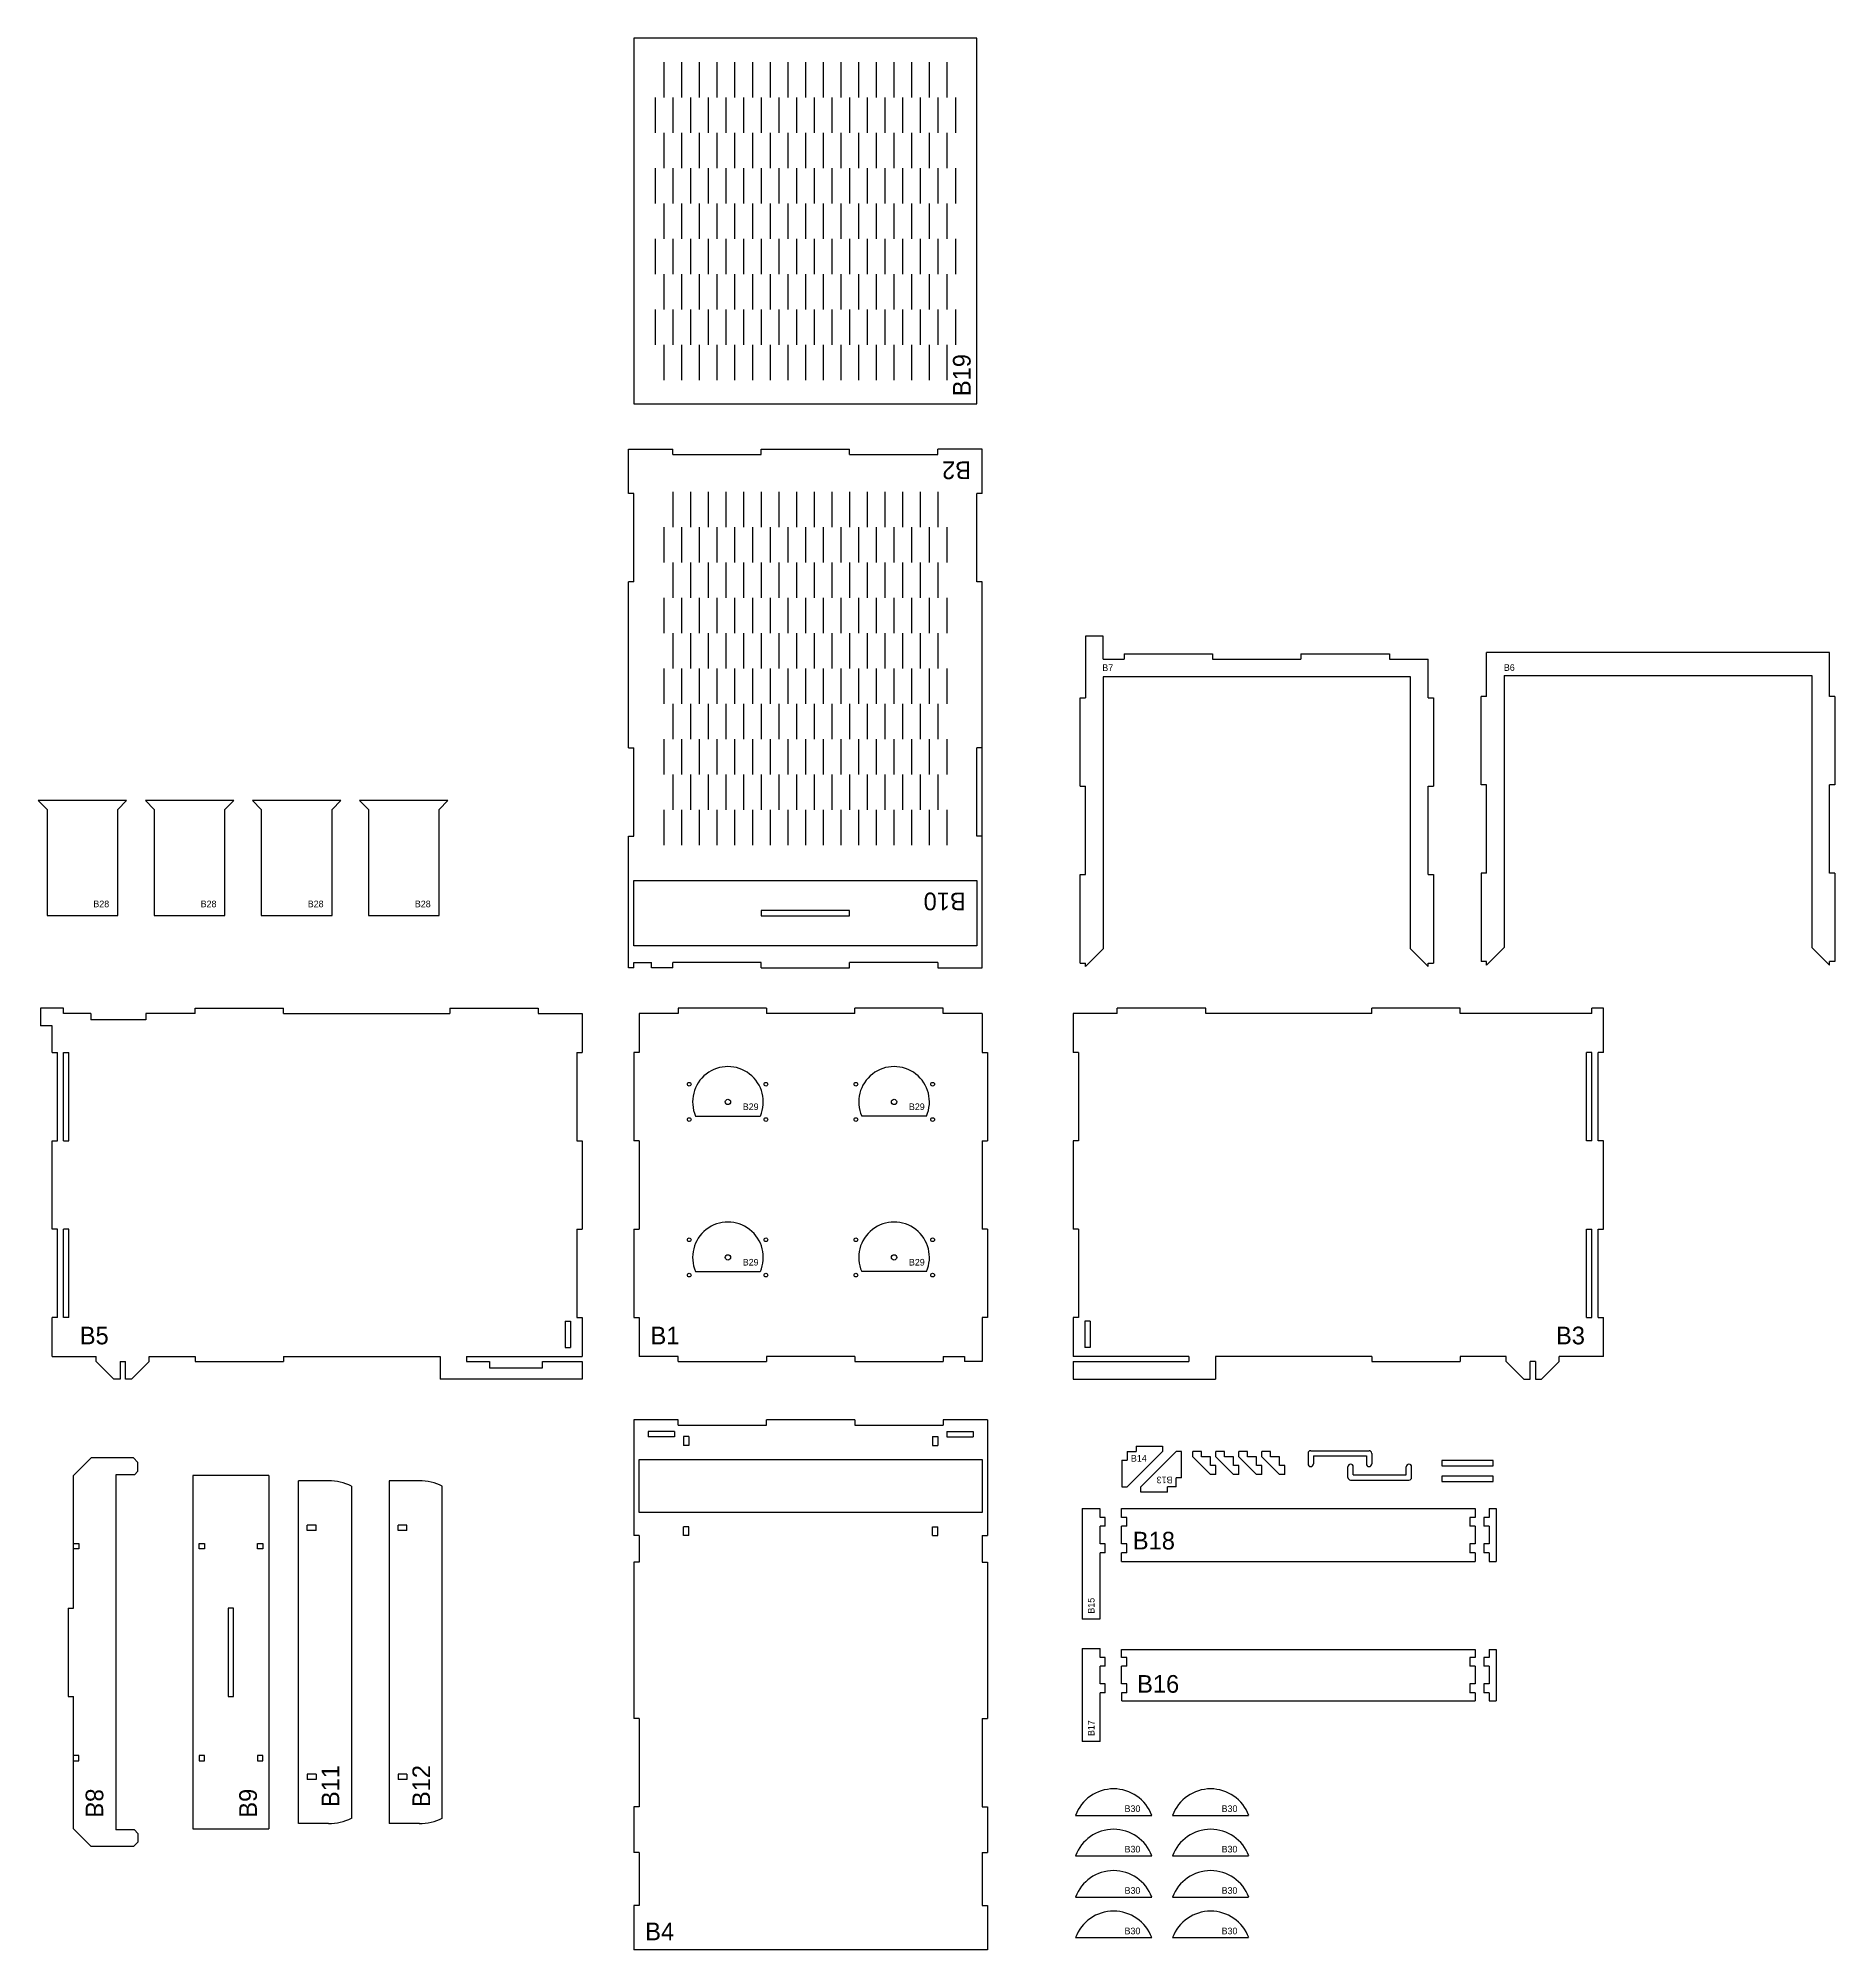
# Model space of a CAD drawing. Header units: millimetres. Extents: x -2430 to -8, y 112 to 1194.
# Drawn here: x -1025 to -8, y 112 to 1194 of the extents above; entities that cross this region are included whole.
import ezdxf

# ---------------------------------------------------------------- set-up
doc = ezdxf.new("R2010")
doc.units = ezdxf.units.MM
doc.header["$MEASUREMENT"] = 0
for name, color, linetype in [('01. Cut Layer (3mm Plexiglass)', 5, 'Continuous'), ('02. Cut Layer (1.5mm Plexiglass)', 4, 'Continuous'), ('03. Etch Layer', 1, 'Continuous')]:
    doc.layers.add(name, color=color, linetype=linetype)

msp = doc.modelspace()

# ---------------------------------------------------------------- linework, layer by layer
at = {"layer": '01. Cut Layer (3mm Plexiglass)'}
for p, q in [((-493.6, 1194.2), (-687.6, 1194.2)), ((-687.6, 1194.2), (-687.6, 987.2)), ((-493.6, 987.2), (-493.6, 1194.2)), ((-670.6, 1180.7), (-670.6, 1160.7)), ((-660.6, 1180.7), (-660.6, 1160.7)), ((-650.6, 1180.7), (-650.6, 1160.7)), ((-640.6, 1180.7), (-640.6, 1160.7)), ((-630.6, 1180.7), (-630.6, 1160.7)), ((-620.6, 1180.7), (-620.6, 1160.7)), ((-610.6, 1180.7), (-610.6, 1160.7)), ((-600.6, 1180.7), (-600.6, 1160.7)), ((-590.6, 1180.7), (-590.6, 1160.7)), ((-580.6, 1180.7), (-580.6, 1160.7)), ((-570.6, 1180.7), (-570.6, 1160.7)), ((-560.6, 1180.7), (-560.6, 1160.7)), ((-550.6, 1180.7), (-550.6, 1160.7)), ((-540.6, 1180.7), (-540.6, 1160.7)), ((-530.6, 1180.7), (-530.6, 1160.7)), ((-520.6, 1180.7), (-520.6, 1160.7)), ((-510.6, 1180.7), (-510.6, 1160.7)), ((-675.6, 1160.7), (-675.6, 1140.7)), ((-665.6, 1160.7), (-665.6, 1140.7)), ((-655.6, 1160.7), (-655.6, 1140.7)), ((-645.6, 1160.7), (-645.6, 1140.7)), ((-635.6, 1160.7), (-635.6, 1140.7)), ((-625.6, 1160.7), (-625.6, 1140.7)), ((-615.6, 1160.7), (-615.6, 1140.7)), ((-605.6, 1160.7), (-605.6, 1140.7)), ((-595.6, 1160.7), (-595.6, 1140.7)), ((-585.6, 1160.7), (-585.6, 1140.7)), ((-575.6, 1160.7), (-575.6, 1140.7)), ((-565.6, 1160.7), (-565.6, 1140.7)), ((-555.6, 1160.7), (-555.6, 1140.7)), ((-545.6, 1160.7), (-545.6, 1140.7)), ((-535.6, 1160.7), (-535.6, 1140.7)), ((-525.6, 1160.7), (-525.6, 1140.7)), ((-515.6, 1160.7), (-515.6, 1140.7)), ((-505.6, 1160.7), (-505.6, 1140.7)), ((-670.6, 1140.7), (-670.6, 1120.7)), ((-660.6, 1140.7), (-660.6, 1120.7)), ((-650.6, 1140.7), (-650.6, 1120.7)), ((-640.6, 1140.7), (-640.6, 1120.7)), ((-630.6, 1140.7), (-630.6, 1120.7)), ((-620.6, 1140.7), (-620.6, 1120.7)), ((-610.6, 1140.7), (-610.6, 1120.7)), ((-600.6, 1140.7), (-600.6, 1120.7)), ((-590.6, 1140.7), (-590.6, 1120.7)), ((-580.6, 1140.7), (-580.6, 1120.7)), ((-570.6, 1140.7), (-570.6, 1120.7)), ((-560.6, 1140.7), (-560.6, 1120.7)), ((-550.6, 1140.7), (-550.6, 1120.7)), ((-540.6, 1140.7), (-540.6, 1120.7)), ((-530.6, 1140.7), (-530.6, 1120.7)), ((-520.6, 1140.7), (-520.6, 1120.7)), ((-510.6, 1140.7), (-510.6, 1120.7)), ((-675.6, 1120.7), (-675.6, 1100.7)), ((-665.6, 1120.7), (-665.6, 1100.7)), ((-655.6, 1120.7), (-655.6, 1100.7)), ((-645.6, 1120.7), (-645.6, 1100.7)), ((-635.6, 1120.7), (-635.6, 1100.7)), ((-625.6, 1120.7), (-625.6, 1100.7)), ((-615.6, 1120.7), (-615.6, 1100.7)), ((-605.6, 1120.7), (-605.6, 1100.7)), ((-595.6, 1120.7), (-595.6, 1100.7)), ((-585.6, 1120.7), (-585.6, 1100.7)), ((-575.6, 1120.7), (-575.6, 1100.7)), ((-565.6, 1120.7), (-565.6, 1100.7)), ((-555.6, 1120.7), (-555.6, 1100.7)), ((-545.6, 1120.7), (-545.6, 1100.7)), ((-535.6, 1120.7), (-535.6, 1100.7)), ((-525.6, 1120.7), (-525.6, 1100.7)), ((-515.6, 1120.7), (-515.6, 1100.7)), ((-505.6, 1120.7), (-505.6, 1100.7)), ((-670.6, 1100.7), (-670.6, 1080.7)), ((-660.6, 1100.7), (-660.6, 1080.7)), ((-650.6, 1100.7), (-650.6, 1080.7)), ((-640.6, 1100.7), (-640.6, 1080.7)), ((-630.6, 1100.7), (-630.6, 1080.7)), ((-620.6, 1100.7), (-620.6, 1080.7)), ((-610.6, 1100.7), (-610.6, 1080.7)), ((-600.6, 1100.7), (-600.6, 1080.7)), ((-590.6, 1100.7), (-590.6, 1080.7)), ((-580.6, 1100.7), (-580.6, 1080.7)), ((-570.6, 1100.7), (-570.6, 1080.7)), ((-560.6, 1100.7), (-560.6, 1080.7)), ((-550.6, 1100.7), (-550.6, 1080.7)), ((-540.6, 1100.7), (-540.6, 1080.7)), ((-530.6, 1100.7), (-530.6, 1080.7)), ((-520.6, 1100.7), (-520.6, 1080.7)), ((-510.6, 1100.7), (-510.6, 1080.7)), ((-675.6, 1080.7), (-675.6, 1060.7)), ((-665.6, 1080.7), (-665.6, 1060.7)), ((-655.6, 1080.7), (-655.6, 1060.7)), ((-645.6, 1080.7), (-645.6, 1060.7)), ((-635.6, 1080.7), (-635.6, 1060.7)), ((-625.6, 1080.7), (-625.6, 1060.7)), ((-615.6, 1080.7), (-615.6, 1060.7)), ((-605.6, 1080.7), (-605.6, 1060.7)), ((-595.6, 1080.7), (-595.6, 1060.7)), ((-585.6, 1080.7), (-585.6, 1060.7)), ((-575.6, 1080.7), (-575.6, 1060.7)), ((-565.6, 1080.7), (-565.6, 1060.7)), ((-555.6, 1080.7), (-555.6, 1060.7)), ((-545.6, 1080.7), (-545.6, 1060.7)), ((-535.6, 1080.7), (-535.6, 1060.7)), ((-525.6, 1080.7), (-525.6, 1060.7)), ((-515.6, 1080.7), (-515.6, 1060.7)), ((-505.6, 1080.7), (-505.6, 1060.7)), ((-670.6, 1060.7), (-670.6, 1040.7)), ((-660.6, 1060.7), (-660.6, 1040.7)), ((-650.6, 1060.7), (-650.6, 1040.7)), ((-640.6, 1060.7), (-640.6, 1040.7)), ((-630.6, 1060.7), (-630.6, 1040.7)), ((-620.6, 1060.7), (-620.6, 1040.7)), ((-610.6, 1060.7), (-610.6, 1040.7)), ((-600.6, 1060.7), (-600.6, 1040.7)), ((-590.6, 1060.7), (-590.6, 1040.7)), ((-580.6, 1060.7), (-580.6, 1040.7)), ((-570.6, 1060.7), (-570.6, 1040.7)), ((-560.6, 1060.7), (-560.6, 1040.7)), ((-550.6, 1060.7), (-550.6, 1040.7)), ((-540.6, 1060.7), (-540.6, 1040.7)), ((-530.6, 1060.7), (-530.6, 1040.7)), ((-520.6, 1060.7), (-520.6, 1040.7)), ((-510.6, 1060.7), (-510.6, 1040.7)), ((-675.6, 1040.7), (-675.6, 1020.7)), ((-665.6, 1040.7), (-665.6, 1020.7)), ((-655.6, 1040.7), (-655.6, 1020.7)), ((-645.6, 1040.7), (-645.6, 1020.7)), ((-635.6, 1040.7), (-635.6, 1020.7)), ((-625.6, 1040.7), (-625.6, 1020.7)), ((-615.6, 1040.7), (-615.6, 1020.7)), ((-605.6, 1040.7), (-605.6, 1020.7)), ((-595.6, 1040.7), (-595.6, 1020.7)), ((-585.6, 1040.7), (-585.6, 1020.7)), ((-575.6, 1040.7), (-575.6, 1020.7)), ((-565.6, 1040.7), (-565.6, 1020.7)), ((-555.6, 1040.7), (-555.6, 1020.7)), ((-545.6, 1040.7), (-545.6, 1020.7)), ((-535.6, 1040.7), (-535.6, 1020.7)), ((-525.6, 1040.7), (-525.6, 1020.7)), ((-515.6, 1040.7), (-515.6, 1020.7)), ((-505.6, 1040.7), (-505.6, 1020.7)), ((-670.6, 1020.7), (-670.6, 1000.7)), ((-660.6, 1020.7), (-660.6, 1000.7)), ((-650.6, 1020.7), (-650.6, 1000.7)), ((-640.6, 1020.7), (-640.6, 1000.7)), ((-630.6, 1020.7), (-630.6, 1000.7)), ((-620.6, 1020.7), (-620.6, 1000.7)), ((-610.6, 1020.7), (-610.6, 1000.7)), ((-600.6, 1020.7), (-600.6, 1000.7)), ((-590.6, 1020.7), (-590.6, 1000.7)), ((-580.6, 1020.7), (-580.6, 1000.7)), ((-570.6, 1020.7), (-570.6, 1000.7)), ((-560.6, 1020.7), (-560.6, 1000.7)), ((-550.6, 1020.7), (-550.6, 1000.7)), ((-540.6, 1020.7), (-540.6, 1000.7)), ((-530.6, 1020.7), (-530.6, 1000.7)), ((-520.6, 1020.7), (-520.6, 1000.7)), ((-510.6, 1020.7), (-510.6, 1000.7)), ((-687.6, 987.2), (-493.6, 987.2)), ((-690.6, 936.5), (-690.6, 961.5)), ((-690.6, 961.5), (-665.6, 961.5)), ((-665.6, 958.5), (-665.6, 961.5)), ((-665.6, 958.5), (-615.6, 958.5)), ((-615.6, 958.5), (-615.6, 961.5)), ((-615.6, 961.5), (-565.6, 961.5)), ((-565.6, 958.5), (-565.6, 961.5)), ((-565.6, 958.5), (-515.6, 958.5)), ((-515.6, 958.5), (-515.6, 961.5)), ((-490.6, 961.5), (-515.6, 961.5)), ((-490.6, 936.5), (-490.6, 961.5)), ((-687.6, 936.5), (-690.6, 936.5)), ((-687.6, 886.5), (-687.6, 936.5)), ((-665.6, 937.5), (-665.6, 917.5)), ((-655.6, 937.5), (-655.6, 917.5)), ((-645.6, 937.5), (-645.6, 917.5)), ((-635.6, 937.5), (-635.6, 917.5)), ((-625.6, 937.5), (-625.6, 917.5)), ((-615.6, 937.5), (-615.6, 917.5)), ((-605.6, 937.5), (-605.6, 917.5)), ((-595.6, 937.5), (-595.6, 917.5)), ((-585.6, 937.5), (-585.6, 917.5)), ((-575.6, 937.5), (-575.6, 917.5)), ((-565.6, 937.5), (-565.6, 917.5)), ((-555.6, 937.5), (-555.6, 917.5)), ((-545.6, 937.5), (-545.6, 917.5)), ((-535.6, 937.5), (-535.6, 917.5)), ((-525.6, 937.5), (-525.6, 917.5)), ((-515.6, 937.5), (-515.6, 917.5)), ((-493.6, 886.5), (-493.6, 936.5)), ((-490.6, 936.5), (-493.6, 936.5)), ((-670.6, 917.5), (-670.6, 897.5)), ((-660.6, 917.5), (-660.6, 897.5)), ((-650.6, 917.5), (-650.6, 897.5)), ((-640.6, 917.5), (-640.6, 897.5)), ((-630.6, 917.5), (-630.6, 897.5)), ((-620.6, 917.5), (-620.6, 897.5)), ((-610.6, 917.5), (-610.6, 897.5)), ((-600.6, 917.5), (-600.6, 897.5)), ((-590.6, 917.5), (-590.6, 897.5)), ((-580.6, 917.5), (-580.6, 897.5)), ((-570.6, 917.5), (-570.6, 897.5)), ((-560.6, 917.5), (-560.6, 897.5)), ((-550.6, 917.5), (-550.6, 897.5)), ((-540.6, 917.5), (-540.6, 897.5)), ((-530.6, 917.5), (-530.6, 897.5)), ((-520.6, 917.5), (-520.6, 897.5)), ((-510.6, 917.5), (-510.6, 897.5)), ((-665.6, 897.5), (-665.6, 877.5)), ((-655.6, 897.5), (-655.6, 877.5)), ((-645.6, 897.5), (-645.6, 877.5)), ((-635.6, 897.5), (-635.6, 877.5)), ((-625.6, 897.5), (-625.6, 877.5)), ((-615.6, 897.5), (-615.6, 877.5)), ((-605.6, 897.5), (-605.6, 877.5)), ((-595.6, 897.5), (-595.6, 877.5)), ((-585.6, 897.5), (-585.6, 877.5)), ((-575.6, 897.5), (-575.6, 877.5)), ((-565.6, 897.5), (-565.6, 877.5)), ((-555.6, 897.5), (-555.6, 877.5)), ((-545.6, 897.5), (-545.6, 877.5)), ((-535.6, 897.5), (-535.6, 877.5)), ((-525.6, 897.5), (-525.6, 877.5)), ((-515.6, 897.5), (-515.6, 877.5)), ((-687.6, 886.5), (-690.6, 886.5)), ((-690.6, 792.5), (-690.6, 886.5)), ((-670.6, 877.5), (-670.6, 857.5)), ((-660.6, 877.5), (-660.6, 857.5)), ((-650.6, 877.5), (-650.6, 857.5)), ((-640.6, 877.5), (-640.6, 857.5)), ((-630.6, 877.5), (-630.6, 857.5)), ((-620.6, 877.5), (-620.6, 857.5)), ((-610.6, 877.5), (-610.6, 857.5)), ((-600.6, 877.5), (-600.6, 857.5)), ((-590.6, 877.5), (-590.6, 857.5)), ((-580.6, 877.5), (-580.6, 857.5)), ((-570.6, 877.5), (-570.6, 857.5)), ((-560.6, 877.5), (-560.6, 857.5)), ((-550.6, 877.5), (-550.6, 857.5)), ((-540.6, 877.5), (-540.6, 857.5)), ((-530.6, 877.5), (-530.6, 857.5)), ((-520.6, 877.5), (-520.6, 857.5)), ((-510.6, 877.5), (-510.6, 857.5)), ((-490.6, 886.5), (-493.6, 886.5)), ((-490.6, 668), (-490.6, 886.5)), ((-665.6, 857.5), (-665.6, 837.5)), ((-655.6, 857.5), (-655.6, 837.5)), ((-645.6, 857.5), (-645.6, 837.5)), ((-635.6, 857.5), (-635.6, 837.5)), ((-625.6, 857.5), (-625.6, 837.5)), ((-615.6, 857.5), (-615.6, 837.5)), ((-605.6, 857.5), (-605.6, 837.5)), ((-595.6, 857.5), (-595.6, 837.5)), ((-585.6, 857.5), (-585.6, 837.5)), ((-575.6, 857.5), (-575.6, 837.5)), ((-565.6, 857.5), (-565.6, 837.5)), ((-555.6, 857.5), (-555.6, 837.5)), ((-545.6, 857.5), (-545.6, 837.5)), ((-535.6, 857.5), (-535.6, 837.5)), ((-525.6, 857.5), (-525.6, 837.5)), ((-515.6, 857.5), (-515.6, 837.5)), ((-422.2, 855.8), (-432.2, 855.8)), ((-432.2, 855.8), (-432.2, 820.8)), ((-422.2, 842.8), (-422.2, 855.8)), ((-410.2, 845.8), (-360.2, 845.8)), ((-410.2, 845.8), (-410.2, 842.8)), ((-360.2, 845.8), (-360.2, 842.8)), ((-310.2, 845.8), (-310.2, 842.8)), ((-310.2, 845.8), (-260.2, 845.8)), ((-260.2, 845.8), (-260.2, 842.8)), ((-11.2, 846.5), (-205.2, 846.5)), ((-205.2, 821.5), (-205.2, 846.5)), ((-11.2, 821.5), (-11.2, 846.5)), ((-670.6, 837.5), (-670.6, 817.5)), ((-660.6, 837.5), (-660.6, 817.5)), ((-650.6, 837.5), (-650.6, 817.5)), ((-640.6, 837.5), (-640.6, 817.5)), ((-630.6, 837.5), (-630.6, 817.5)), ((-620.6, 837.5), (-620.6, 817.5)), ((-610.6, 837.5), (-610.6, 817.5)), ((-600.6, 837.5), (-600.6, 817.5)), ((-590.6, 837.5), (-590.6, 817.5)), ((-580.6, 837.5), (-580.6, 817.5)), ((-570.6, 837.5), (-570.6, 817.5)), ((-560.6, 837.5), (-560.6, 817.5)), ((-550.6, 837.5), (-550.6, 817.5)), ((-540.6, 837.5), (-540.6, 817.5)), ((-530.6, 837.5), (-530.6, 817.5)), ((-520.6, 837.5), (-520.6, 817.5)), ((-510.6, 837.5), (-510.6, 817.5)), ((-422.2, 842.8), (-410.2, 842.8)), ((-360.2, 842.8), (-310.2, 842.8)), ((-260.2, 842.8), (-238.2, 842.8)), ((-238.2, 820.8), (-238.2, 842.8)), ((-195.2, 833.5), (-21.2, 833.5)), ((-195.2, 833.5), (-195.2, 679.5)), ((-21.2, 833.5), (-21.2, 679.5)), ((-248.2, 832.8), (-422.2, 832.8)), ((-422.2, 832.8), (-422.2, 678.8)), ((-248.2, 678.8), (-248.2, 832.8)), ((-665.6, 817.5), (-665.6, 797.5)), ((-655.6, 817.5), (-655.6, 797.5)), ((-645.6, 817.5), (-645.6, 797.5)), ((-635.6, 817.5), (-635.6, 797.5)), ((-625.6, 817.5), (-625.6, 797.5)), ((-615.6, 817.5), (-615.6, 797.5)), ((-605.6, 817.5), (-605.6, 797.5)), ((-595.6, 817.5), (-595.6, 797.5)), ((-585.6, 817.5), (-585.6, 797.5)), ((-575.6, 817.5), (-575.6, 797.5)), ((-565.6, 817.5), (-565.6, 797.5)), ((-555.6, 817.5), (-555.6, 797.5)), ((-545.6, 817.5), (-545.6, 797.5)), ((-535.6, 817.5), (-535.6, 797.5)), ((-525.6, 817.5), (-525.6, 797.5)), ((-515.6, 817.5), (-515.6, 797.5)), ((-435.2, 770.8), (-435.2, 820.8)), ((-435.2, 820.8), (-432.2, 820.8)), ((-238.2, 820.8), (-235.2, 820.8)), ((-235.2, 820.8), (-235.2, 770.8)), ((-205.2, 821.5), (-208.2, 821.5)), ((-208.2, 771.5), (-208.2, 821.5)), ((-8.2, 821.5), (-11.2, 821.5)), ((-8.2, 821.5), (-8.2, 771.5)), ((-690.6, 792.5), (-687.6, 792.5)), ((-687.6, 742.5), (-687.6, 792.5)), ((-670.6, 797.5), (-670.6, 777.5)), ((-660.6, 797.5), (-660.6, 777.5)), ((-650.6, 797.5), (-650.6, 777.5)), ((-640.6, 797.5), (-640.6, 777.5)), ((-630.6, 797.5), (-630.6, 777.5)), ((-620.6, 797.5), (-620.6, 777.5)), ((-610.6, 797.5), (-610.6, 777.5)), ((-600.6, 797.5), (-600.6, 777.5)), ((-590.6, 797.5), (-590.6, 777.5)), ((-580.6, 797.5), (-580.6, 777.5)), ((-570.6, 797.5), (-570.6, 777.5)), ((-560.6, 797.5), (-560.6, 777.5)), ((-550.6, 797.5), (-550.6, 777.5)), ((-540.6, 797.5), (-540.6, 777.5)), ((-530.6, 797.5), (-530.6, 777.5)), ((-520.6, 797.5), (-520.6, 777.5)), ((-510.6, 797.5), (-510.6, 777.5)), ((-493.6, 742.5), (-493.6, 792.5)), ((-490.6, 792.5), (-493.6, 792.5)), ((-665.6, 777.5), (-665.6, 757.5)), ((-655.6, 777.5), (-655.6, 757.5)), ((-645.6, 777.5), (-645.6, 757.5)), ((-635.6, 777.5), (-635.6, 757.5)), ((-625.6, 777.5), (-625.6, 757.5)), ((-615.6, 777.5), (-615.6, 757.5)), ((-605.6, 777.5), (-605.6, 757.5)), ((-595.6, 777.5), (-595.6, 757.5)), ((-585.6, 777.5), (-585.6, 757.5)), ((-575.6, 777.5), (-575.6, 757.5)), ((-565.6, 777.5), (-565.6, 757.5)), ((-555.6, 777.5), (-555.6, 757.5)), ((-545.6, 777.5), (-545.6, 757.5)), ((-535.6, 777.5), (-535.6, 757.5)), ((-525.6, 777.5), (-525.6, 757.5)), ((-515.6, 777.5), (-515.6, 757.5)), ((-435.2, 770.8), (-432.2, 770.8)), ((-432.2, 720.8), (-432.2, 770.8)), ((-238.2, 720.8), (-238.2, 770.8)), ((-238.2, 770.8), (-235.2, 770.8)), ((-205.2, 771.5), (-208.2, 771.5)), ((-205.2, 721.5), (-205.2, 771.5)), ((-11.2, 721.5), (-11.2, 771.5)), ((-8.2, 771.5), (-11.2, 771.5)), ((-670.6, 757.5), (-670.6, 737.5)), ((-660.6, 757.5), (-660.6, 737.5)), ((-650.6, 757.5), (-650.6, 737.5)), ((-640.6, 757.5), (-640.6, 737.5)), ((-630.6, 757.5), (-630.6, 737.5)), ((-620.6, 757.5), (-620.6, 737.5)), ((-610.6, 757.5), (-610.6, 737.5)), ((-600.6, 757.5), (-600.6, 737.5)), ((-590.6, 757.5), (-590.6, 737.5)), ((-580.6, 757.5), (-580.6, 737.5)), ((-570.6, 757.5), (-570.6, 737.5)), ((-560.6, 757.5), (-560.6, 737.5)), ((-550.6, 757.5), (-550.6, 737.5)), ((-540.6, 757.5), (-540.6, 737.5)), ((-530.6, 757.5), (-530.6, 737.5)), ((-520.6, 757.5), (-520.6, 737.5)), ((-510.6, 757.5), (-510.6, 737.5)), ((-690.6, 742.5), (-687.6, 742.5)), ((-690.6, 668), (-690.6, 742.5)), ((-490.6, 742.5), (-493.6, 742.5)), ((-435.2, 720.8), (-432.2, 720.8)), ((-435.2, 670.7), (-435.2, 720.8)), ((-238.2, 720.8), (-235.2, 720.8)), ((-235.2, 720.8), (-235.2, 670.7)), ((-208.2, 721.5), (-208.2, 671.5)), ((-205.2, 721.5), (-208.2, 721.5)), ((-8.2, 721.5), (-11.2, 721.5)), ((-8.2, 721.5), (-8.2, 671.5)), ((-565.6, 700.5), (-615.6, 700.5)), ((-615.6, 700.5), (-615.6, 697.5)), ((-615.6, 697.5), (-565.6, 697.5)), ((-565.6, 697.5), (-565.6, 700.5)), ((-687.6, 671), (-677.6, 671)), ((-687.6, 668), (-687.6, 671)), ((-677.6, 668), (-677.6, 671)), ((-665.6, 668), (-665.6, 671)), ((-615.6, 671), (-665.6, 671)), ((-615.6, 668), (-615.6, 671)), ((-565.6, 668), (-565.6, 671)), ((-515.6, 671), (-565.6, 671)), ((-515.6, 671), (-515.6, 668)), ((-422.2, 678.8), (-432.2, 668.8)), ((-238.2, 668.8), (-248.2, 678.8)), ((-205.2, 671.5), (-208.2, 671.5)), ((-205.2, 669.5), (-195.2, 679.5)), ((-205.2, 669.5), (-205.2, 671.5)), ((-21.2, 679.5), (-11.2, 669.5)), ((-11.2, 669.5), (-11.2, 671.5)), ((-8.2, 671.5), (-11.2, 671.5)), ((-687.6, 668), (-690.6, 668)), ((-665.6, 668), (-677.6, 668)), ((-615.6, 668), (-565.6, 668)), ((-515.6, 668), (-490.6, 668)), ((-435.2, 670.7), (-432.2, 670.7)), ((-432.2, 668.8), (-432.2, 670.7)), ((-238.2, 668.8), (-238.2, 670.7)), ((-238.2, 670.7), (-235.2, 670.7)), ((-1010.3, 645.1), (-1023.3, 645.1)), ((-1023.3, 645.1), (-1023.3, 635.1)), ((-1010.3, 642.1), (-1010.3, 645.1)), ((-994.8, 642.1), (-1010.3, 642.1)), ((-994.8, 642.1), (-994.8, 638.6)), ((-963.8, 638.6), (-994.8, 638.6)), ((-935.8, 642.1), (-963.8, 642.1)), ((-963.8, 642.1), (-963.8, 638.6)), ((-935.8, 645.1), (-885.8, 645.1)), ((-935.8, 642.1), (-935.8, 645.1)), ((-885.8, 642.1), (-885.8, 645.1)), ((-885.8, 642.1), (-791.8, 642.1)), ((-791.8, 645.1), (-741.8, 645.1)), ((-791.8, 645.1), (-791.8, 642.1)), ((-741.8, 645.1), (-741.8, 642.1)), ((-741.8, 642.1), (-716.8, 642.1)), ((-716.8, 642.1), (-716.8, 620.1)), ((-662.6, 642.1), (-684.6, 642.1)), ((-684.6, 642.1), (-684.6, 620.1)), ((-662.6, 645.1), (-662.6, 642.1)), ((-612.6, 645.1), (-662.6, 645.1)), ((-612.6, 645.1), (-612.6, 642.1)), ((-562.6, 642.1), (-612.6, 642.1)), ((-562.6, 642.1), (-562.6, 645.1)), ((-512.6, 645.1), (-562.6, 645.1)), ((-512.6, 642.1), (-512.6, 645.1)), ((-490.6, 642.1), (-512.6, 642.1)), ((-490.6, 642.1), (-490.6, 620.1)), ((-414.1, 642.1), (-439.1, 642.1)), ((-439.1, 642.1), (-439.1, 620.1)), ((-364.1, 645.1), (-414.1, 645.1)), ((-414.1, 642.1), (-414.1, 645.1)), ((-364.1, 642.1), (-364.1, 645.1)), ((-270.1, 642.1), (-364.1, 642.1)), ((-220.1, 645.1), (-270.1, 645.1)), ((-270.1, 642.1), (-270.1, 645.1)), ((-220.1, 642.1), (-220.1, 645.1)), ((-145.6, 642.1), (-220.1, 642.1)), ((-145.6, 642.1), (-145.6, 645.1)), ((-139.1, 645.1), (-145.6, 645.1)), ((-139.1, 620.1), (-139.1, 645.1)), ((-1016.8, 635.1), (-1023.3, 635.1)), ((-1016.8, 620.1), (-1016.8, 635.1)), ((-1016.8, 620.1), (-1013.8, 620.1)), ((-1013.8, 570.1), (-1013.8, 620.1)), ((-1010.3, 620.1), (-1007.3, 620.1)), ((-1010.3, 570.1), (-1010.3, 620.1)), ((-1007.3, 570.1), (-1007.3, 620.1)), ((-719.8, 620.1), (-719.8, 570.1)), ((-719.8, 620.1), (-716.8, 620.1)), ((-687.6, 620.1), (-687.6, 570.1)), ((-684.6, 620.1), (-687.6, 620.1)), ((-490.6, 620.1), (-487.6, 620.1)), ((-487.6, 620.1), (-487.6, 570.1)), ((-436.1, 620.1), (-439.1, 620.1)), ((-436.1, 620.1), (-436.1, 570.1)), ((-148.6, 570.1), (-148.6, 620.1)), ((-145.6, 620.1), (-148.6, 620.1)), ((-145.6, 570.1), (-145.6, 620.1)), ((-142.1, 570.1), (-142.1, 620.1)), ((-139.1, 620.1), (-142.1, 620.1)), ((-652.8, 584.1), (-616.1, 584.1)), ((-522.1, 584.1), (-558.8, 584.1)), ((-1016.8, 570.1), (-1013.8, 570.1)), ((-1016.8, 520.1), (-1016.8, 570.1)), ((-1010.3, 570.1), (-1007.3, 570.1)), ((-719.8, 570.1), (-716.8, 570.1)), ((-716.8, 570.1), (-716.8, 520.1)), ((-684.6, 570.1), (-687.6, 570.1)), ((-684.6, 570.1), (-684.6, 520.1)), ((-490.6, 570.1), (-490.6, 520.1)), ((-490.6, 570.1), (-487.6, 570.1)), ((-439.1, 570.1), (-439.1, 520.1)), ((-436.1, 570.1), (-439.1, 570.1)), ((-145.6, 570.1), (-148.6, 570.1)), ((-139.1, 570.1), (-142.1, 570.1)), ((-139.1, 520.1), (-139.1, 570.1)), ((-1013.8, 520.1), (-1016.8, 520.1)), ((-1013.8, 470.1), (-1013.8, 520.1)), ((-1007.3, 520.1), (-1010.3, 520.1)), ((-1010.3, 470.1), (-1010.3, 520.1)), ((-1007.3, 470.1), (-1007.3, 520.1)), ((-719.8, 520.1), (-719.8, 470.1)), ((-719.8, 520.1), (-716.8, 520.1)), ((-687.6, 520.1), (-687.6, 470.1)), ((-687.6, 520.1), (-684.6, 520.1)), ((-487.6, 520.1), (-490.6, 520.1)), ((-487.6, 520.1), (-487.6, 470.1)), ((-436.1, 520.1), (-439.1, 520.1)), ((-436.1, 520.1), (-436.1, 470.1)), ((-148.6, 470.1), (-148.6, 520.1)), ((-148.6, 520.1), (-145.6, 520.1)), ((-145.6, 470.1), (-145.6, 520.1)), ((-142.1, 470.1), (-142.1, 520.1)), ((-142.1, 520.1), (-139.1, 520.1)), ((-652.8, 496.1), (-616.1, 496.1)), ((-522.1, 496.1), (-558.8, 496.1)), ((-1013.8, 470.1), (-1016.8, 470.1)), ((-1016.8, 448.1), (-1016.8, 470.1)), ((-1007.3, 470.1), (-1010.3, 470.1)), ((-726.5, 468.1), (-726.5, 453.1)), ((-726.5, 468.1), (-723.5, 468.1)), ((-723.5, 468.1), (-723.5, 453.1)), ((-719.8, 470.1), (-716.8, 470.1)), ((-716.8, 470.1), (-716.8, 448.1)), ((-687.6, 470.1), (-684.6, 470.1)), ((-684.6, 470.1), (-684.6, 448.1)), ((-487.6, 470.1), (-490.6, 470.1)), ((-490.6, 470.1), (-490.6, 445.1)), ((-436.1, 470.1), (-439.1, 470.1)), ((-439.1, 470.1), (-439.1, 448.1)), ((-429.4, 468.1), (-432.4, 468.1)), ((-432.4, 468.1), (-432.4, 453.1)), ((-429.4, 468.1), (-429.4, 453.1)), ((-148.6, 470.1), (-145.6, 470.1)), ((-142.1, 470.1), (-139.1, 470.1)), ((-139.1, 448.1), (-139.1, 470.1)), ((-1016.8, 448.1), (-991.8, 448.1)), ((-991.8, 445.1), (-991.8, 448.1)), ((-981.8, 435.1), (-991.8, 445.1)), ((-978.3, 445.1), (-978.3, 435.1)), ((-978.3, 445.1), (-975.3, 445.1)), ((-975.3, 435.1), (-975.3, 445.1)), ((-961.8, 445.1), (-971.8, 435.1)), ((-961.8, 448.1), (-935.8, 448.1)), ((-961.8, 445.1), (-961.8, 448.1)), ((-935.8, 448.1), (-935.8, 445.1)), ((-935.8, 445.1), (-885.8, 445.1)), ((-885.8, 448.1), (-797.3, 448.1)), ((-885.8, 448.1), (-885.8, 445.1)), ((-797.3, 448.1), (-797.3, 435.1)), ((-782.3, 448.1), (-782.3, 445.1)), ((-782.3, 448.1), (-716.8, 448.1)), ((-782.3, 445.1), (-769.3, 445.1)), ((-769.3, 445.1), (-769.3, 441.6)), ((-739.3, 445.1), (-716.8, 445.1)), ((-739.3, 441.6), (-739.3, 445.1)), ((-726.5, 453.1), (-723.5, 453.1)), ((-716.8, 445.1), (-716.8, 435.1)), ((-662.6, 448.1), (-684.6, 448.1)), ((-662.6, 445.1), (-662.6, 448.1)), ((-662.6, 445.1), (-612.6, 445.1)), ((-562.6, 448.1), (-612.6, 448.1)), ((-612.6, 448.1), (-612.6, 445.1)), ((-562.6, 448.1), (-562.6, 445.1)), ((-562.6, 445.1), (-512.6, 445.1)), ((-512.6, 448.1), (-512.6, 445.1)), ((-512.6, 448.1), (-500.6, 448.1)), ((-500.6, 448.1), (-500.6, 445.1)), ((-490.6, 445.1), (-500.6, 445.1)), ((-373.6, 448.1), (-439.1, 448.1)), ((-439.1, 445.1), (-373.6, 445.1)), ((-439.1, 445.1), (-439.1, 435.1)), ((-429.4, 453.1), (-432.4, 453.1)), ((-373.6, 448.1), (-373.6, 445.1)), ((-270.1, 448.1), (-358.6, 448.1)), ((-358.6, 448.1), (-358.6, 435.1)), ((-270.1, 448.1), (-270.1, 445.1)), ((-270.1, 445.1), (-220.1, 445.1)), ((-220.1, 448.1), (-220.1, 445.1)), ((-194.1, 448.1), (-220.1, 448.1)), ((-194.1, 445.1), (-194.1, 448.1)), ((-194.1, 445.1), (-184.1, 435.1)), ((-180.6, 435.1), (-180.6, 445.1)), ((-177.6, 445.1), (-180.6, 445.1)), ((-177.6, 445.1), (-177.6, 435.1)), ((-174.1, 435.1), (-164.1, 445.1)), ((-164.1, 445.1), (-164.1, 448.1)), ((-139.1, 448.1), (-164.1, 448.1)), ((-978.3, 435.1), (-981.8, 435.1)), ((-971.8, 435.1), (-975.3, 435.1)), ((-716.8, 435.1), (-797.3, 435.1)), ((-769.3, 441.6), (-739.3, 441.6)), ((-439.1, 435.1), (-358.6, 435.1)), ((-184.1, 435.1), (-180.6, 435.1)), ((-177.6, 435.1), (-174.1, 435.1)), ((-687.6, 412.2), (-687.6, 346.7)), ((-662.6, 412.2), (-687.6, 412.2)), ((-662.6, 409.2), (-662.6, 412.2)), ((-612.6, 409.2), (-612.6, 412.2)), ((-562.6, 412.2), (-612.6, 412.2)), ((-562.6, 412.2), (-562.6, 409.2)), ((-512.6, 412.2), (-512.6, 409.2)), ((-487.6, 412.2), (-512.6, 412.2)), ((-487.6, 412.2), (-487.6, 346.7)), ((-664.6, 405.5), (-679.6, 405.5)), ((-679.6, 405.5), (-679.6, 402.5)), ((-664.6, 402.5), (-679.6, 402.5)), ((-664.6, 405.5), (-664.6, 402.5)), ((-662.6, 409.2), (-612.6, 409.2)), ((-656.6, 402.7), (-659.6, 402.7)), ((-659.6, 402.7), (-659.6, 397.7)), ((-656.6, 402.7), (-656.6, 397.7)), ((-562.6, 409.2), (-512.6, 409.2)), ((-518.6, 402.7), (-515.6, 402.7)), ((-518.6, 402.7), (-518.6, 397.7)), ((-515.6, 402.7), (-515.6, 397.7)), ((-510.6, 405.5), (-510.6, 402.5)), ((-510.6, 405.5), (-495.6, 405.5)), ((-510.6, 402.5), (-495.6, 402.5)), ((-495.6, 405.5), (-495.6, 402.5)), ((-1004.7, 380.6), (-994.7, 390.6)), ((-970.7, 390.6), (-994.7, 390.6)), ((-968.2, 388.1), (-970.7, 390.6)), ((-684.6, 389.7), (-490.6, 389.7)), ((-684.6, 359.7), (-684.6, 389.7)), ((-656.6, 397.7), (-659.6, 397.7)), ((-518.6, 397.7), (-515.6, 397.7)), ((-490.6, 389.7), (-490.6, 359.7)), ((-388.5, 394.3), (-408.5, 374.3)), ((-408.5, 394.3), (-408.5, 389.3)), ((-408.5, 394.3), (-403.5, 394.3)), ((-403.5, 397.3), (-388.5, 397.3)), ((-403.5, 397.3), (-403.5, 394.3)), ((-400.8, 374.3), (-380.8, 394.3)), ((-388.5, 397.3), (-388.5, 394.3)), ((-377.8, 394.3), (-380.8, 394.3)), ((-377.8, 379.3), (-377.8, 394.3)), ((-366.4, 394.3), (-371.4, 394.3)), ((-371.4, 391.3), (-371.4, 394.3)), ((-361.4, 381.3), (-371.4, 391.3)), ((-366.4, 391.3), (-366.4, 394.3)), ((-361.4, 391.3), (-366.4, 391.3)), ((-361.4, 386.3), (-361.4, 391.3)), ((-353.4, 394.3), (-358.4, 394.3)), ((-358.4, 391.3), (-358.4, 394.3)), ((-348.4, 381.3), (-358.4, 391.3)), ((-353.4, 391.3), (-353.4, 394.3)), ((-348.4, 391.3), (-353.4, 391.3)), ((-348.4, 386.3), (-348.4, 391.3)), ((-340.4, 394.3), (-345.4, 394.3)), ((-345.4, 391.3), (-345.4, 394.3)), ((-335.4, 381.3), (-345.4, 391.3)), ((-340.4, 391.3), (-340.4, 394.3)), ((-335.4, 391.3), (-340.4, 391.3)), ((-335.4, 386.3), (-335.4, 391.3)), ((-327.4, 394.3), (-332.4, 394.3)), ((-332.4, 391.3), (-332.4, 394.3)), ((-322.4, 381.3), (-332.4, 391.3)), ((-327.4, 391.3), (-327.4, 394.3)), ((-322.4, 391.3), (-327.4, 391.3)), ((-322.4, 386.3), (-322.4, 391.3)), ((-306.2, 393.2), (-306.2, 387.2)), ((-304.7, 394.7), (-271.7, 394.7)), ((-303.2, 391.7), (-273.2, 391.7)), ((-303.2, 391.7), (-303.2, 387.2)), ((-273.2, 391.7), (-273.2, 387.2)), ((-270.2, 393.2), (-270.2, 387.2)), ((-1004.7, 305.6), (-1004.7, 380.6)), ((-970.2, 381.1), (-980.7, 381.1)), ((-980.7, 381.1), (-980.7, 180.1)), ((-970.2, 381.1), (-968.2, 383.1)), ((-968.2, 383.1), (-968.2, 388.1)), ((-894.1, 380.6), (-937.1, 380.6)), ((-937.1, 380.6), (-937.1, 180.6)), ((-894.1, 380.6), (-894.1, 180.6)), ((-411.5, 389.3), (-408.5, 389.3)), ((-411.5, 389.3), (-411.5, 374.3)), ((-380.8, 374.3), (-380.8, 379.3)), ((-377.8, 379.3), (-380.8, 379.3)), ((-358.4, 386.3), (-361.4, 386.3)), ((-358.4, 381.3), (-361.4, 381.3)), ((-358.4, 381.3), (-358.4, 386.3)), ((-345.4, 386.3), (-348.4, 386.3)), ((-345.4, 381.3), (-348.4, 381.3)), ((-345.4, 381.3), (-345.4, 386.3)), ((-332.4, 386.3), (-335.4, 386.3)), ((-332.4, 381.3), (-335.4, 381.3)), ((-332.4, 381.3), (-332.4, 386.3)), ((-319.4, 386.3), (-322.4, 386.3)), ((-319.4, 381.3), (-322.4, 381.3)), ((-319.4, 381.3), (-319.4, 386.3)), ((-304.7, 385.7), (-304.7, 385.7)), ((-283.6, 379.6), (-283.6, 385.6)), ((-282.1, 387.1), (-282.1, 387.1)), ((-280.6, 381.1), (-280.6, 385.6)), ((-280.6, 381.1), (-250.6, 381.1)), ((-271.7, 385.7), (-271.7, 385.7)), ((-250.6, 381.1), (-250.6, 385.6)), ((-249.1, 387.1), (-249.1, 387.1)), ((-247.6, 379.6), (-247.6, 385.6)), ((-230.5, 389.1), (-230.5, 386.1)), ((-201.5, 389.1), (-230.5, 389.1)), ((-230.5, 386.1), (-201.5, 386.1)), ((-230.5, 380.3), (-230.5, 377.3)), ((-201.5, 380.3), (-230.5, 380.3)), ((-201.5, 386.1), (-201.5, 389.1)), ((-201.5, 377.3), (-201.5, 380.3)), ((-877.4, 183.6), (-877.4, 377.6)), ((-860.4, 377.6), (-877.4, 377.6)), ((-847.4, 374.6), (-847.4, 186.6)), ((-826, 377.6), (-826, 183.6)), ((-809, 377.6), (-826, 377.6)), ((-796, 186.6), (-796, 374.6)), ((-411.5, 374.3), (-408.5, 374.3)), ((-400.8, 371.3), (-400.8, 374.3)), ((-385.8, 371.3), (-400.8, 371.3)), ((-380.8, 374.3), (-385.8, 374.3)), ((-385.8, 371.3), (-385.8, 374.3)), ((-282.1, 378.1), (-249.1, 378.1)), ((-230.5, 377.3), (-201.5, 377.3)), ((-490.6, 359.7), (-684.6, 359.7)), ((-434, 361.9), (-424, 361.9)), ((-434, 361.9), (-434, 299.4)), ((-423.9, 356.9), (-423.9, 361.9)), ((-411.7, 356.9), (-411.7, 361.9)), ((-411.7, 361.9), (-211.7, 361.9)), ((-211.7, 361.9), (-211.7, 356.9)), ((-203.7, 361.9), (-203.7, 356.9)), ((-203.7, 361.9), (-199.7, 361.9)), ((-199.7, 361.9), (-199.7, 331.9)), ((-872.4, 349.6), (-872.4, 352.6)), ((-867.4, 352.6), (-872.4, 352.6)), ((-867.4, 349.6), (-872.4, 349.6)), ((-867.4, 349.6), (-867.4, 352.6)), ((-821, 349.6), (-821, 352.6)), ((-816, 352.6), (-821, 352.6)), ((-816, 349.6), (-821, 349.6)), ((-816, 349.6), (-816, 352.6)), ((-684.6, 346.7), (-687.6, 346.7)), ((-684.6, 346.7), (-684.6, 331.7)), ((-656.6, 351.7), (-659.6, 351.7)), ((-659.6, 346.7), (-659.6, 351.7)), ((-656.6, 346.7), (-659.6, 346.7)), ((-656.6, 346.7), (-656.6, 351.7)), ((-518.6, 351.7), (-515.6, 351.7)), ((-518.6, 346.7), (-518.6, 351.7)), ((-518.6, 346.7), (-515.6, 346.7)), ((-515.6, 346.7), (-515.6, 351.7)), ((-490.6, 346.7), (-487.6, 346.7)), ((-490.6, 346.7), (-490.6, 331.7)), ((-420.9, 356.9), (-423.9, 356.9)), ((-420.9, 351.9), (-423.9, 351.9)), ((-423.9, 341.9), (-423.9, 351.9)), ((-420.9, 351.9), (-420.9, 356.9)), ((-408.7, 356.9), (-411.7, 356.9)), ((-408.7, 351.9), (-411.7, 351.9)), ((-411.7, 341.9), (-411.7, 351.9)), ((-408.7, 351.9), (-408.7, 356.9)), ((-211.7, 356.9), (-214.7, 356.9)), ((-214.7, 356.9), (-214.7, 351.9)), ((-211.7, 351.9), (-214.7, 351.9)), ((-211.7, 351.9), (-211.7, 341.9)), ((-203.7, 356.9), (-206.7, 356.9)), ((-206.7, 356.9), (-206.7, 351.9)), ((-203.7, 351.9), (-206.7, 351.9)), ((-203.7, 351.9), (-203.7, 341.9)), ((-1004.7, 342.1), (-1001.7, 342.1)), ((-1001.7, 339.1), (-1004.7, 339.1)), ((-1001.7, 342.1), (-1001.7, 339.1)), ((-933.6, 342.1), (-930.6, 342.1)), ((-933.6, 339.1), (-933.6, 342.1)), ((-930.6, 339.1), (-933.6, 339.1)), ((-930.6, 342.1), (-930.6, 339.1)), ((-900.6, 342.1), (-897.6, 342.1)), ((-900.6, 339.1), (-900.6, 342.1)), ((-897.6, 339.1), (-900.6, 339.1)), ((-897.6, 342.1), (-897.6, 339.1)), ((-424, 336.9), (-424, 299.4)), ((-420.9, 341.9), (-423.9, 341.9)), ((-420.9, 336.9), (-423.9, 336.9)), ((-420.9, 336.9), (-420.9, 341.9)), ((-408.7, 341.9), (-411.7, 341.9)), ((-408.7, 336.9), (-411.7, 336.9)), ((-411.7, 331.9), (-411.7, 336.9)), ((-408.7, 336.9), (-408.7, 341.9)), ((-211.7, 341.9), (-214.7, 341.9)), ((-214.7, 341.9), (-214.7, 336.9)), ((-211.7, 336.9), (-214.7, 336.9)), ((-211.7, 336.9), (-211.7, 331.9)), ((-203.7, 341.9), (-206.7, 341.9)), ((-206.7, 341.9), (-206.7, 336.9)), ((-203.7, 336.9), (-206.7, 336.9)), ((-203.7, 336.9), (-203.7, 331.9)), ((-687.6, 331.7), (-687.6, 243.2)), ((-684.6, 331.7), (-687.6, 331.7)), ((-490.6, 331.7), (-487.6, 331.7)), ((-487.6, 331.7), (-487.6, 243.2)), ((-411.7, 331.9), (-211.7, 331.9)), ((-203.7, 331.9), (-199.7, 331.9)), ((-1007.7, 305.6), (-1004.7, 305.6)), ((-1007.7, 305.6), (-1007.7, 255.6)), ((-914.1, 305.6), (-917.1, 305.6)), ((-917.1, 305.6), (-917.1, 255.6)), ((-914.1, 255.6), (-914.1, 305.6)), ((-424, 299.4), (-434, 299.4)), ((-433.9, 282.7), (-423.9, 282.7)), ((-433.9, 282.7), (-433.9, 230.2)), ((-423.9, 277.7), (-423.9, 282.7)), ((-411.7, 277.7), (-411.7, 282.2)), ((-411.7, 282.2), (-211.6, 282.2)), ((-211.6, 282.2), (-211.6, 277.7)), ((-203.7, 282.2), (-203.7, 277.7)), ((-203.7, 282.2), (-199.7, 282.2)), ((-199.7, 282.2), (-199.7, 253.2)), ((-420.9, 277.7), (-423.9, 277.7)), ((-420.9, 272.7), (-423.9, 272.7)), ((-423.9, 262.7), (-423.9, 272.7)), ((-420.9, 272.7), (-420.9, 277.7)), ((-408.7, 277.7), (-411.7, 277.7)), ((-408.7, 272.7), (-411.7, 272.7)), ((-411.7, 262.7), (-411.7, 272.7)), ((-408.7, 272.7), (-408.7, 277.7)), ((-211.6, 277.7), (-214.6, 277.7)), ((-214.6, 277.7), (-214.6, 272.7)), ((-211.6, 272.7), (-214.6, 272.7)), ((-211.6, 272.7), (-211.6, 262.7)), ((-203.7, 277.7), (-206.7, 277.7)), ((-206.7, 277.7), (-206.7, 272.7)), ((-203.7, 272.7), (-206.7, 272.7)), ((-203.7, 272.7), (-203.7, 262.7)), ((-420.9, 262.7), (-423.9, 262.7)), ((-420.9, 257.7), (-420.9, 262.7)), ((-408.7, 262.7), (-411.7, 262.7)), ((-408.7, 257.7), (-408.7, 262.7)), ((-211.6, 262.7), (-214.6, 262.7)), ((-214.6, 262.7), (-214.6, 257.7)), ((-203.7, 262.7), (-206.7, 262.7)), ((-206.7, 262.7), (-206.7, 257.7)), ((-1007.7, 255.6), (-1004.7, 255.6)), ((-1004.7, 180.6), (-1004.7, 255.6)), ((-917.1, 255.6), (-914.1, 255.6)), ((-420.9, 257.7), (-423.9, 257.7)), ((-423.9, 230.2), (-423.9, 257.7)), ((-408.7, 257.7), (-411.7, 257.7)), ((-411.6, 253.2), (-411.6, 257.7)), ((-411.6, 253.2), (-211.6, 253.2)), ((-211.6, 257.7), (-214.6, 257.7)), ((-211.6, 257.7), (-211.6, 253.2)), ((-203.7, 257.7), (-206.7, 257.7)), ((-203.7, 257.7), (-203.7, 253.2)), ((-203.7, 253.2), (-199.7, 253.2)), ((-684.6, 243.2), (-687.6, 243.2)), ((-684.6, 243.2), (-684.6, 193.2)), ((-490.6, 243.2), (-487.6, 243.2)), ((-490.6, 243.2), (-490.6, 193.2)), ((-423.9, 230.2), (-433.9, 230.2)), ((-1001.7, 222.1), (-1004.7, 222.1)), ((-1004.7, 219.1), (-1001.7, 219.1)), ((-1001.7, 219.1), (-1001.7, 222.1)), ((-930.6, 222.1), (-933.6, 222.1)), ((-933.6, 222.1), (-933.6, 219.1)), ((-933.6, 219.1), (-930.6, 219.1)), ((-930.6, 219.1), (-930.6, 222.1)), ((-897.6, 222.1), (-900.6, 222.1)), ((-900.6, 222.1), (-900.6, 219.1)), ((-900.6, 219.1), (-897.6, 219.1)), ((-897.6, 219.1), (-897.6, 222.1)), ((-867.4, 211.6), (-872.4, 211.6)), ((-872.4, 211.6), (-872.4, 208.6)), ((-867.4, 208.6), (-872.4, 208.6)), ((-867.4, 211.6), (-867.4, 208.6)), ((-816, 211.6), (-821, 211.6)), ((-821, 211.6), (-821, 208.6)), ((-816, 208.6), (-821, 208.6)), ((-816, 211.6), (-816, 208.6)), ((-684.6, 193.2), (-687.6, 193.2)), ((-687.6, 193.2), (-687.6, 167.2)), ((-490.6, 193.2), (-487.6, 193.2)), ((-487.6, 193.2), (-487.6, 167.2)), ((-437.8, 188.3), (-394.6, 188.3)), ((-382.9, 188.3), (-339.8, 188.3)), ((-1004.7, 180.6), (-994.7, 170.6)), ((-970.2, 180.1), (-980.7, 180.1)), ((-968.2, 173.1), (-970.7, 170.6)), ((-970.2, 180.1), (-968.2, 178.1)), ((-968.2, 178.1), (-968.2, 173.1)), ((-937.1, 180.6), (-894.1, 180.6)), ((-860.4, 183.6), (-877.4, 183.6)), ((-809, 183.6), (-826, 183.6)), ((-970.7, 170.6), (-994.7, 170.6)), ((-684.6, 167.2), (-687.6, 167.2)), ((-684.6, 167.2), (-684.6, 137.2)), ((-490.6, 167.2), (-490.6, 137.2)), ((-490.6, 167.2), (-487.6, 167.2)), ((-437.8, 165.4), (-394.6, 165.4)), ((-382.9, 165.4), (-339.8, 165.4)), ((-437.8, 142), (-394.6, 142)), ((-382.9, 142), (-339.8, 142)), ((-687.6, 137.2), (-687.6, 112.2)), ((-684.6, 137.2), (-687.6, 137.2)), ((-490.6, 137.2), (-487.6, 137.2)), ((-487.6, 137.2), (-487.6, 112.2)), ((-437.8, 119.1), (-394.6, 119.1)), ((-382.9, 119.1), (-339.8, 119.1)), ((-487.6, 112.2), (-687.6, 112.2))]:
    msp.add_line(p, q, dxfattribs=at)
for centre, radius in [((-656.3, 602.1), 1.05), ((-612.9, 602.1), 1.05), ((-562, 602.1), 1.05), ((-518.6, 602.1), 1.05), ((-634.4, 592.1), 1.5), ((-540.4, 592.1), 1.5), ((-656.3, 582.1), 1.05), ((-612.9, 582.1), 1.05), ((-562, 582.1), 1.05), ((-518.6, 582.1), 1.05), ((-656.3, 514.1), 1.05), ((-612.9, 514.1), 1.05), ((-562, 514.1), 1.05), ((-518.6, 514.1), 1.05), ((-634.4, 504.1), 1.5), ((-540.4, 504.1), 1.5), ((-656.3, 494.1), 1.05), ((-612.9, 494.1), 1.05), ((-562, 494.1), 1.05), ((-518.6, 494.1), 1.05)]:
    msp.add_circle(centre, radius, dxfattribs=at)
for centre, radius, start, end in [((-634.4, 592.1), 20, 336.4218, 203.5782), ((-540.4, 592.1), 20, 336.4218, 203.5782), ((-634.4, 504.1), 20, 336.4218, 203.5782), ((-540.4, 504.1), 20, 336.4218, 203.5782), ((-304.7, 393.2), 1.5, 90, 180), ((-271.7, 393.2), 1.5, 0, 90), ((-304.7, 387.2), 1.5, 180, 360), ((-282.1, 385.6), 1.5, 0, 180), ((-282.1, 379.6), 1.5, 180, 270), ((-271.7, 387.2), 1.5, 180, 360), ((-249.1, 385.6), 1.5, 0, 180), ((-249.1, 379.6), 1.5, 270, 0), ((-859.7, 351), 26.6, 62.4999, 91.5109), ((-808.3, 351), 26.6, 62.4999, 91.5109), ((-416.2, 180.3), 23, 20.3544, 159.6456), ((-361.3, 180.3), 23, 20.3544, 159.6456), ((-859.7, 210.3), 26.6, 268.4891, 297.5001), ((-808.3, 210.3), 26.6, 268.4891, 297.5001), ((-416.2, 157.4), 23, 20.3544, 159.6456), ((-361.3, 157.4), 23, 20.3544, 159.6456), ((-416.2, 134), 23, 20.3544, 159.6456), ((-361.3, 134), 23, 20.3544, 159.6456), ((-416.2, 111.1), 23, 20.3544, 159.6456), ((-361.3, 111.1), 23, 20.3544, 159.6456)]:
    msp.add_arc(centre, radius, start, end, dxfattribs=at)
for points in [[(-687.6, 680.5), (-687.6, 699), (-687.6, 717.5)], [(-687.6, 717.5), (-590.6, 717.5), (-493.6, 717.5)], [(-493.6, 717.5), (-493.6, 699), (-493.6, 680.5)], [(-493.6, 680.5), (-590.6, 680.5), (-687.6, 680.5)]]:
    msp.add_open_spline(points, degree=2, dxfattribs=at)
at = {"layer": '02. Cut Layer (1.5mm Plexiglass)'}
for p, q in [((-1019.6, 757.7), (-1024.6, 762.7)), ((-979.6, 757.7), (-974.6, 762.7)), ((-959, 757.7), (-964, 762.7)), ((-919, 757.7), (-914, 762.7)), ((-898.4, 757.7), (-903.4, 762.7)), ((-858.4, 757.7), (-853.4, 762.7)), ((-837.8, 757.7), (-842.8, 762.7)), ((-797.8, 757.7), (-792.8, 762.7))]:
    msp.add_line(p, q, dxfattribs=at)
for points in [[(-974.6, 762.7), (-1024.6, 762.7)], [(-1019.6, 757.7), (-1019.6, 697.7), (-979.6, 697.7), (-979.6, 757.7)], [(-914, 762.7), (-964, 762.7)], [(-959, 757.7), (-959, 697.7), (-919, 697.7), (-919, 757.7)], [(-853.4, 762.7), (-903.4, 762.7)], [(-898.4, 757.7), (-898.4, 697.7), (-858.4, 697.7), (-858.4, 757.7)], [(-792.8, 762.7), (-842.8, 762.7)], [(-837.8, 757.7), (-837.8, 697.7), (-797.8, 697.7), (-797.8, 757.7)]]:
    msp.add_lwpolyline(points, dxfattribs=at)

# ---------------------------------------------------------------- texts
at = {"layer": '03. Etch Layer'}
for s, height, rotation, p in [('B19', 10, 90, (-497.1, 991.6)), ('B2', 10, 180, (-496.9, 954.6)), ('B10', 10, 180, (-499.9, 710.6)), ('B13', 3.75, 180, (-382.9, 380)), ('B15', 3.75, 90, (-427, 302.5)), ('B17', 3.75, 90, (-427, 233.2)), ('B11', 10, 90, (-854.3, 193)), ('B12', 10, 90, (-802.9, 193)), ('B9', 10, 90, (-900.9, 187))]:
    msp.add_text(s, height=height, rotation=rotation, dxfattribs=at).set_placement(p)
for s, height, p in [('B7', 3.75, (-422.6, 836)), ('B6', 3.75, (-195.4, 836.1)), ('B28', 3.75, (-993.4, 702.3)), ('B28', 3.75, (-932.7, 702.3)), ('B28', 3.75, (-872.1, 702.3)), ('B28', 3.75, (-811.5, 702.3)), ('B29', 3.75, (-626, 587.5)), ('B29', 3.75, (-532, 587.5)), ('B29', 3.75, (-626, 499.5)), ('B29', 3.75, (-532, 499.5)), ('B5', 10, (-1001.1, 454.9)), ('B1', 10, (-678.2, 454.9)), ('B3', 10, (-165.9, 454.9)), ('B14', 3.75, (-406.4, 388.5)), ('B18', 10, (-405.3, 338.8)), ('B16', 10, (-402.9, 257.7)), ('B30', 3.75, (-410, 190.2)), ('B30', 3.75, (-355.1, 190.2)), ('B30', 3.75, (-410, 167.3)), ('B30', 3.75, (-355.1, 167.3)), ('B30', 3.75, (-410, 143.9)), ('B30', 3.75, (-355.1, 143.9)), ('B4', 10, (-681.2, 117.6)), ('B30', 3.75, (-410, 121)), ('B30', 3.75, (-355.1, 121))]:
    msp.add_text(s, height=height, dxfattribs=at).set_placement(p)
at = {"layer": '03. Etch Layer', "extrusion": (0, 0, -1)}
msp.add_text('B8', height=10, rotation=90, dxfattribs=at).set_placement((997.8, 187))

doc.saveas('drawing.dxf')
